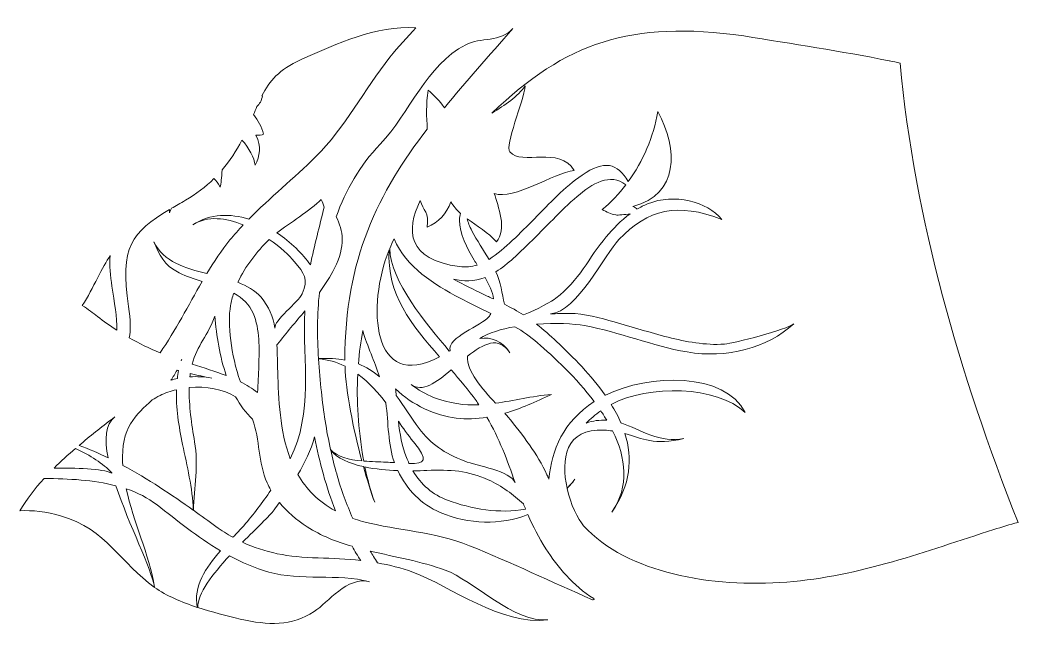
# Model space of a CAD drawing. Header units: inches. Extents: x 0 to 8.2, y -11.5 to 0.
# Drawn here: x 0.698 to 2.838, y -4.153 to -2.854 of the extents above; entities that cross this region are included whole.
import ezdxf

# ---------------------------------------------------------------- set-up
doc = ezdxf.new("R2010")
doc.units = ezdxf.units.IN
doc.header["$MEASUREMENT"] = 0
doc.layers.add('Middle Layer', color=7, linetype='Continuous')

# ---------------------------------------------------------------- blocks, each defined once
blk = doc.blocks.new('block 2')
at = {"layer": 'Middle Layer', "lineweight": 0}
for points, knots in [([(0.9981, -3.5675), (1.0314, -3.5194), (1.0585, -3.4656), (1.0881, -3.4146), (1.0712, -3.4091), (1.0545, -3.4034), (1.0389, -3.3959), (1.0071, -3.3807), (0.9958, -3.3551), (0.9843, -3.3293), (1.0064, -3.3725), (1.0518, -3.386), (1.0982, -3.3974), (1.1135, -3.372), (1.1297, -3.3476), (1.1479, -3.3253), (1.1569, -3.3142), (1.1666, -3.3036), (1.1764, -3.2932), (1.1395, -3.2779), (1.1001, -3.2727), (1.0681, -3.2927), (1.1065, -3.2687), (1.1488, -3.2683), (1.1883, -3.2807), (1.2337, -3.2348), (1.2854, -3.1928), (1.3313, -3.1472), (1.3962, -3.0828), (1.4346, -3.0043), (1.491, -2.9333), (1.5085, -2.9113), (1.5287, -2.8907), (1.5468, -2.8701), (1.4601, -2.8665), (1.3787, -2.9029), (1.3004, -2.9386), (1.2528, -2.9603), (1.2324, -2.9844), (1.2164, -3.016), (1.2169, -3.0161), (1.2173, -3.0163), (1.2178, -3.0165), (1.2157, -3.0265), (1.2116, -3.0339), (1.2057, -3.0391), (1.2033, -3.0447), (1.2009, -3.0505), (1.1984, -3.0565), (1.2083, -3.069), (1.2155, -3.0829), (1.2199, -3.0984), (1.217, -3.1017), (1.2084, -3.1003), (1.2037, -3.1007), (1.2158, -3.1254), (1.2121, -3.1447), (1.2016, -3.1651), (1.2004, -3.1492), (1.1879, -3.1273), (1.1735, -3.111), (1.1614, -3.1347), (1.1471, -3.1561), (1.1309, -3.1752), (1.1301, -3.1913), (1.1289, -3.2053), (1.1266, -3.2118), (1.1227, -3.2035), (1.1183, -3.1977), (1.1136, -3.1937), (1.0955, -3.2117), (1.0752, -3.2273), (1.0524, -3.2403), (1.0417, -3.2464), (1.0319, -3.2521), (1.0225, -3.2575), (1.0208, -3.2609), (1.0192, -3.2642), (1.0179, -3.2672), (1.018, -3.2649), (1.0182, -3.2624), (1.0184, -3.26), (0.937, -3.3085), (0.9113, -3.3403), (0.9304, -3.4678), (0.9348, -3.4975), (0.9353, -3.5189), (0.9321, -3.5353), (0.9529, -3.5471), (0.9749, -3.5578), (0.9981, -3.5675)], [0, 0, 0, 0, 1, 1, 1, 2, 2, 2, 3, 3, 3, 4, 4, 4, 5, 5, 5, 6, 6, 6, 7, 7, 7, 8, 8, 8, 9, 9, 9, 10, 10, 10, 11, 11, 11, 12, 12, 12, 13, 13, 13, 14, 14, 14, 15, 15, 15, 16, 16, 16, 17, 17, 17, 18, 18, 18, 19, 19, 19, 20, 20, 20, 21, 21, 21, 22, 22, 22, 23, 23, 23, 24, 24, 24, 25, 25, 25, 26, 26, 26, 27, 27, 27, 28, 28, 28, 29, 29, 29, 30, 30, 30, 30]), ([(2.585, -2.9462), (2.5772, -2.9445), (2.5694, -2.9428), (2.5618, -2.9413), (2.5617, -2.9413), (2.5617, -2.9413), (2.5616, -2.9413), (2.4581, -2.9204), (2.354, -2.9048), (2.2499, -2.8879), (2.2498, -2.8879), (2.2497, -2.8879), (2.2497, -2.8879), (2.0064, -2.8536), (1.868, -2.9017), (1.7097, -3.0533), (1.7377, -3.0359), (1.765, -3.0179), (1.781, -2.9947), (1.7777, -3.0276), (1.7367, -3.1235), (1.748, -3.1366), (1.7738, -3.1665), (1.855, -3.123), (1.8863, -3.1762), (1.8406, -3.1817), (1.7576, -3.2408), (1.7147, -3.2255), (1.7226, -3.2526), (1.7432, -3.3034), (1.7191, -3.3291), (1.7017, -3.3093), (1.6778, -3.296), (1.6568, -3.2802), (1.6584, -3.2874), (1.6615, -3.2956), (1.6668, -3.3056), (1.6778, -3.3265), (1.691, -3.3466), (1.7034, -3.367), (1.7394, -3.3434), (1.7701, -3.3107), (1.8007, -3.2798), (1.8331, -3.2471), (1.8654, -3.2121), (1.9028, -3.1861), (1.9501, -3.1533), (1.9788, -3.1605), (2.0019, -3.2001), (2.034, -3.1561), (2.0556, -3.1049), (2.0654, -3.0502), (2.1091, -3.1312), (2.111, -3.2283), (2.0117, -3.2534), (2.0168, -3.2556), (2.0194, -3.2576), (2.0206, -3.2594), (2.0278, -3.2551), (2.0353, -3.2511), (2.0435, -3.2478), (2.1006, -3.2248), (2.1716, -3.243), (2.2027, -3.2814), (2.1079, -3.2442), (2.0445, -3.2595), (1.9819, -3.3245), (1.9527, -3.3548), (1.8919, -3.4799), (1.8349, -3.4841), (1.8487, -3.4831), (1.8624, -3.4826), (1.8759, -3.4827), (1.9086, -3.483), (1.9419, -3.4927), (1.9718, -3.5009), (2.0105, -3.5116), (2.0482, -3.5241), (2.0874, -3.5339), (2.1255, -3.5434), (2.1669, -3.5516), (2.2083, -3.5486), (2.2275, -3.5473), (2.3438, -3.5173), (2.3569, -3.5051), (2.3001, -3.5578), (2.2122, -3.58), (2.1281, -3.5655), (2.0519, -3.5524), (1.984, -3.523), (1.9084, -3.5091), (1.8846, -3.5047), (1.8455, -3.5029), (1.8052, -3.5058), (1.8201, -3.5175), (1.8344, -3.5301), (1.8483, -3.5432), (1.8843, -3.5772), (1.9229, -3.616), (1.9527, -3.6585), (1.9528, -3.6584), (1.9529, -3.6583), (1.9531, -3.6583), (2.0464, -3.6114), (2.21, -3.6089), (2.2525, -3.6954), (2.1926, -3.6377), (2.0453, -3.6354), (1.9655, -3.678), (1.9735, -3.691), (1.9806, -3.7042), (1.9864, -3.7178), (1.987, -3.718), (1.9876, -3.7181), (1.9881, -3.7183), (2.0256, -3.7313), (2.0732, -3.7626), (2.1212, -3.7511), (2.0564, -3.7667), (2.0334, -3.751), (1.9948, -3.7405), (2.0115, -3.7935), (2.0077, -3.8502), (1.9664, -3.9091), (2.0052, -3.8537), (1.9971, -3.7926), (1.9685, -3.735), (1.9629, -3.7341), (1.9569, -3.7334), (1.9504, -3.733), (1.9503, -3.733), (1.9501, -3.733), (1.95, -3.733), (1.8668, -3.7282), (1.8574, -3.7968), (1.8707, -3.8573), (1.8766, -3.8516), (1.8823, -3.8455), (1.8875, -3.8386), (1.8823, -3.8455), (1.8766, -3.8519), (1.8708, -3.858), (1.8785, -3.8925), (1.8935, -3.9243), (1.9063, -3.9382), (2.0001, -4.0401), (2.1811, -4.0717), (2.3421, -4.059), (2.4983, -4.0467), (2.6413, -3.9925), (2.7858, -3.9464), (2.8028, -3.9409), (2.8202, -3.9358), (2.8378, -3.9309), (2.7121, -3.6118), (2.6159, -3.2836), (2.585, -2.9462)], [0, 0, 0, 0, 1, 1, 1, 2, 2, 2, 3, 3, 3, 4, 4, 4, 5, 5, 5, 6, 6, 6, 7, 7, 7, 8, 8, 8, 9, 9, 9, 10, 10, 10, 11, 11, 11, 12, 12, 12, 13, 13, 13, 14, 14, 14, 15, 15, 15, 16, 16, 16, 17, 17, 17, 18, 18, 18, 19, 19, 19, 20, 20, 20, 21, 21, 21, 22, 22, 22, 23, 23, 23, 24, 24, 24, 25, 25, 25, 26, 26, 26, 27, 27, 27, 28, 28, 28, 29, 29, 29, 30, 30, 30, 31, 31, 31, 32, 32, 32, 33, 33, 33, 34, 34, 34, 35, 35, 35, 36, 36, 36, 37, 37, 37, 38, 38, 38, 39, 39, 39, 40, 40, 40, 41, 41, 41, 42, 42, 42, 43, 43, 43, 44, 44, 44, 45, 45, 45, 46, 46, 46, 47, 47, 47, 48, 48, 48, 49, 49, 49, 50, 50, 50, 51, 51, 51, 52, 52, 52, 52]), ([(1.7546, -2.8718), (1.7287, -2.9017), (1.6849, -2.8906), (1.6534, -2.9067), (1.5686, -2.9501), (1.5343, -3.0528), (1.4699, -3.1201), (1.4258, -3.1661), (1.3962, -3.2184), (1.3757, -3.2754), (1.3909, -3.3054), (1.396, -3.3382), (1.3721, -3.3861), (1.3632, -3.4039), (1.352, -3.4209), (1.3397, -3.4377), (1.3347, -3.4844), (1.3349, -3.5323), (1.3378, -3.5797), (1.3588, -3.5787), (1.3775, -3.5798), (1.3944, -3.583), (1.3938, -3.3662), (1.4667, -3.2229), (1.571, -3.0875), (1.5694, -3.0617), (1.5681, -3.0342), (1.5729, -3.004), (1.5857, -3.015), (1.5975, -3.0278), (1.6076, -3.0417), (1.6531, -2.9865), (1.7031, -2.9314), (1.7546, -2.8718)], [0, 0, 0, 0, 1, 1, 1, 2, 2, 2, 3, 3, 3, 4, 4, 4, 5, 5, 5, 6, 6, 6, 7, 7, 7, 8, 8, 8, 9, 9, 9, 10, 10, 10, 11, 11, 11, 11]), ([(1.9752, -3.2718), (1.9649, -3.2694), (1.9553, -3.2655), (1.9462, -3.2601), (1.9652, -3.2442), (1.982, -3.2262), (1.9968, -3.2069), (1.963, -3.1809), (1.9245, -3.2042), (1.8924, -3.232), (1.8566, -3.2631), (1.8243, -3.2986), (1.7902, -3.3318), (1.7681, -3.3534), (1.7446, -3.3769), (1.7182, -3.3934), (1.7286, -3.4158), (1.7314, -3.4397), (1.7363, -3.4632), (1.7505, -3.4701), (1.7644, -3.4777), (1.7776, -3.4862), (1.8053, -3.4755), (1.8403, -3.4549), (1.8466, -3.4503), (1.8964, -3.4138), (1.9178, -3.3619), (1.9546, -3.3189), (1.9695, -3.3015), (1.9859, -3.2837), (2.006, -3.269), (1.9946, -3.2713), (1.9803, -3.2722), (1.9752, -3.2718)], [0, 0, 0, 0, 1, 1, 1, 2, 2, 2, 3, 3, 3, 4, 4, 4, 5, 5, 5, 6, 6, 6, 7, 7, 7, 8, 8, 8, 9, 9, 9, 10, 10, 10, 11, 11, 11, 11]), ([(1.3438, -3.2384), (1.3204, -3.2614), (1.2746, -3.2905), (1.2484, -3.31), (1.2786, -3.3301), (1.3041, -3.3554), (1.3205, -3.3789), (1.3288, -3.3371), (1.3399, -3.2961), (1.3498, -3.2548), (1.348, -3.2493), (1.346, -3.2439), (1.3438, -3.2384)], [0, 0, 0, 0, 1, 1, 1, 2, 2, 2, 3, 3, 3, 4, 4, 4, 4]), ([(1.5705, -3.2979), (1.5765, -3.2661), (1.5616, -3.2621), (1.5561, -3.2408), (1.5242, -3.306), (1.5285, -3.3669), (1.6399, -3.3825), (1.653, -3.3843), (1.666, -3.383), (1.6783, -3.3791), (1.676, -3.3755), (1.6737, -3.372), (1.6717, -3.3687), (1.6559, -3.3432), (1.6401, -3.3119), (1.6402, -3.2828), (1.6402, -3.2773), (1.6411, -3.2727), (1.6423, -3.2684), (1.6343, -3.2611), (1.6271, -3.253), (1.6216, -3.2434), (1.6124, -3.2689), (1.5953, -3.2871), (1.5705, -3.2979)], [0, 0, 0, 0, 1, 1, 1, 2, 2, 2, 3, 3, 3, 4, 4, 4, 5, 5, 5, 6, 6, 6, 7, 7, 7, 8, 8, 8, 8]), ([(1.2318, -3.324), (1.2054, -3.351), (1.1809, -3.3812), (1.165, -3.4162), (1.1843, -3.4236), (1.2016, -3.4333), (1.2146, -3.4483), (1.2313, -3.4677), (1.2399, -3.4904), (1.2444, -3.5142), (1.2414, -3.4985), (1.2947, -3.4588), (1.3026, -3.4407), (1.3164, -3.4088), (1.3076, -3.3975), (1.2859, -3.3714), (1.2756, -3.3589), (1.256, -3.3408), (1.2318, -3.324)], [0, 0, 0, 0, 1, 1, 1, 2, 2, 2, 3, 3, 3, 4, 4, 4, 5, 5, 5, 6, 6, 6, 6]), ([(1.4998, -3.3232), (1.4965, -3.3297), (1.4933, -3.3366), (1.4904, -3.3437), (1.4929, -3.4147), (1.5677, -3.504), (1.6182, -3.5635), (1.6188, -3.5632), (1.6193, -3.5628), (1.6199, -3.5625), (1.6124, -3.5345), (1.6891, -3.508), (1.7028, -3.4902), (1.7046, -3.4879), (1.7061, -3.4855), (1.7074, -3.4832), (1.6851, -3.472), (1.6624, -3.4614), (1.6401, -3.4496), (1.5864, -3.4211), (1.5261, -3.3838), (1.4998, -3.3232)], [0, 0, 0, 0, 1, 1, 1, 2, 2, 2, 3, 3, 3, 4, 4, 4, 5, 5, 5, 6, 6, 6, 7, 7, 7, 7]), ([(0.9051, -3.5189), (0.9063, -3.4912), (0.8999, -3.459), (0.8948, -3.4247), (0.8914, -3.4025), (0.8893, -3.3801), (0.891, -3.359), (0.8744, -3.3823), (0.8551, -3.4284), (0.8313, -3.4662), (0.8434, -3.4737), (0.8543, -3.4819), (0.8638, -3.4894), (0.877, -3.4998), (0.8908, -3.5096), (0.9051, -3.5189)], [0, 0, 0, 0, 1, 1, 1, 2, 2, 2, 3, 3, 3, 4, 4, 4, 5, 5, 5, 5]), ([(1.4892, -3.3466), (1.4411, -3.466), (1.4516, -3.6537), (1.5973, -3.5758), (1.5374, -3.5077), (1.4833, -3.4412), (1.4892, -3.3466)], [0, 0, 0, 0, 1, 1, 1, 2, 2, 2, 2]), ([(1.6272, -3.4091), (1.649, -3.4214), (1.6712, -3.4319), (1.6912, -3.4417), (1.6983, -3.4451), (1.7056, -3.4485), (1.7129, -3.4519), (1.711, -3.4364), (1.7036, -3.4205), (1.6949, -3.4056), (1.6709, -3.4153), (1.6488, -3.4144), (1.6272, -3.4091)], [0, 0, 0, 0, 1, 1, 1, 2, 2, 2, 3, 3, 3, 4, 4, 4, 4]), ([(1.1559, -3.4396), (1.1531, -3.4482), (1.1507, -3.457), (1.1491, -3.4662), (1.1423, -3.5056), (1.1498, -3.5711), (1.1702, -3.6293), (1.1833, -3.6359), (1.1958, -3.6435), (1.2072, -3.6526), (1.2081, -3.6336), (1.2091, -3.6146), (1.2097, -3.5956), (1.2108, -3.558), (1.2124, -3.518), (1.1976, -3.4824), (1.1899, -3.4641), (1.1755, -3.4501), (1.1559, -3.4396)], [0, 0, 0, 0, 1, 1, 1, 2, 2, 2, 3, 3, 3, 4, 4, 4, 5, 5, 5, 6, 6, 6, 6]), ([(1.3084, -3.4776), (1.2887, -3.5014), (1.2682, -3.5249), (1.2499, -3.549), (1.2495, -3.5495), (1.249, -3.5499), (1.2486, -3.5504), (1.2497, -3.57), (1.2496, -3.5895), (1.2502, -3.6077), (1.2523, -3.6666), (1.2544, -3.7349), (1.2773, -3.7944), (1.3266, -3.694), (1.3039, -3.5896), (1.3084, -3.4776)], [0, 0, 0, 0, 1, 1, 1, 2, 2, 2, 3, 3, 3, 4, 4, 4, 5, 5, 5, 5]), ([(1.0667, -3.5919), (1.0916, -3.5996), (1.1165, -3.6071), (1.1401, -3.6161), (1.126, -3.5754), (1.1187, -3.5306), (1.1155, -3.489), (1.1015, -3.5284), (1.0772, -3.5518), (1.0667, -3.5919)], [0, 0, 0, 0, 1, 1, 1, 2, 2, 2, 3, 3, 3, 3]), ([(1.4326, -3.5193), (1.4283, -3.5428), (1.4253, -3.5669), (1.4233, -3.5913), (1.44, -3.5978), (1.4549, -3.607), (1.4688, -3.619), (1.4576, -3.5855), (1.4428, -3.5541), (1.4326, -3.5193)], [0, 0, 0, 0, 1, 1, 1, 2, 2, 2, 3, 3, 3, 3]), ([(1.929, -3.672), (1.8906, -3.621), (1.8425, -3.5762), (1.8074, -3.5459), (1.792, -3.5326), (1.7757, -3.5215), (1.759, -3.5113), (1.7296, -3.5164), (1.7026, -3.5245), (1.6837, -3.5366), (1.7078, -3.5333), (1.7308, -3.5402), (1.7482, -3.5677), (1.7244, -3.5302), (1.6913, -3.5476), (1.6571, -3.5748), (1.655, -3.6065), (1.689, -3.6448), (1.7174, -3.6754), (1.7565, -3.6701), (1.7954, -3.6604), (1.8372, -3.6565), (1.8036, -3.6726), (1.7705, -3.6872), (1.7373, -3.697), (1.7396, -3.6996), (1.7419, -3.7022), (1.7438, -3.7046), (1.7762, -3.7442), (1.8073, -3.7845), (1.8276, -3.8289), (1.829, -3.832), (1.8305, -3.835), (1.832, -3.838), (1.8378, -3.7757), (1.862, -3.7149), (1.929, -3.672)], [0, 0, 0, 0, 1, 1, 1, 2, 2, 2, 3, 3, 3, 4, 4, 4, 5, 5, 5, 6, 6, 6, 7, 7, 7, 8, 8, 8, 9, 9, 9, 10, 10, 10, 11, 11, 11, 12, 12, 12, 12]), ([(1.0431, -3.5843), (1.0432, -3.5843), (1.0433, -3.5844), (1.0434, -3.5844), (1.0438, -3.5832), (1.044, -3.5821), (1.0444, -3.5809), (1.044, -3.5821), (1.0435, -3.5832), (1.0431, -3.5843)], [0, 0, 0, 0, 1, 1, 1, 2, 2, 2, 3, 3, 3, 3]), ([(1.3378, -3.5805), (1.3393, -3.6043), (1.3414, -3.628), (1.3439, -3.6513), (1.3483, -3.6927), (1.3547, -3.7341), (1.3636, -3.7749), (1.3776, -3.7908), (1.4037, -3.7966), (1.4308, -3.7991), (1.4123, -3.7304), (1.3962, -3.6509), (1.3946, -3.596), (1.3773, -3.5873), (1.3583, -3.5815), (1.3378, -3.5805)], [0, 0, 0, 0, 1, 1, 1, 2, 2, 2, 3, 3, 3, 4, 4, 4, 5, 5, 5, 5]), ([(1.0344, -3.6046), (1.0304, -3.6124), (1.026, -3.6195), (1.0212, -3.626), (1.0257, -3.6247), (1.0304, -3.6235), (1.0351, -3.6225), (1.0358, -3.6168), (1.0367, -3.6111), (1.0379, -3.6055), (1.0367, -3.6052), (1.0356, -3.6049), (1.0344, -3.6046)], [0, 0, 0, 0, 1, 1, 1, 2, 2, 2, 3, 3, 3, 4, 4, 4, 4]), ([(1.0629, -3.6118), (1.0626, -3.6141), (1.0624, -3.6164), (1.0621, -3.6188), (1.0768, -3.6179), (1.0923, -3.6187), (1.1088, -3.6216), (1.0928, -3.6188), (1.0777, -3.6154), (1.0629, -3.6118)], [0, 0, 0, 0, 1, 1, 1, 2, 2, 2, 3, 3, 3, 3]), ([(1.4219, -3.613), (1.419, -3.6702), (1.4227, -3.7301), (1.4336, -3.7931), (1.434, -3.7952), (1.4345, -3.7973), (1.4348, -3.7994), (1.4516, -3.8007), (1.4684, -3.801), (1.4826, -3.8018), (1.4889, -3.8021), (1.4948, -3.8025), (1.5004, -3.8028), (1.4866, -3.7644), (1.4879, -3.7177), (1.482, -3.6746), (1.4671, -3.6546), (1.4469, -3.6314), (1.4219, -3.613)], [0, 0, 0, 0, 1, 1, 1, 2, 2, 2, 3, 3, 3, 4, 4, 4, 5, 5, 5, 6, 6, 6, 6]), ([(1.6817, -3.6787), (1.6797, -3.6758), (1.6779, -3.6728), (1.6758, -3.6699), (1.6591, -3.6469), (1.6408, -3.6252), (1.6223, -3.6041), (1.5904, -3.631), (1.5597, -3.6534), (1.5366, -3.635), (1.5513, -3.6467), (1.5675, -3.6562), (1.5847, -3.663), (1.6187, -3.6764), (1.6505, -3.68), (1.6817, -3.6787)], [0, 0, 0, 0, 1, 1, 1, 2, 2, 2, 3, 3, 3, 4, 4, 4, 5, 5, 5, 5]), ([(0.9182, -3.8087), (0.9726, -3.8379), (1.0233, -3.8721), (1.069, -3.9047), (1.0678, -3.8574), (1.0556, -3.8096), (1.0464, -3.7643), (1.0383, -3.7241), (1.0317, -3.6851), (1.0331, -3.6464), (1.0206, -3.6494), (1.0087, -3.6535), (0.9979, -3.659), (0.9921, -3.6619), (0.9864, -3.6651), (0.9809, -3.6685), (0.9462, -3.6998), (0.9134, -3.7283), (0.9178, -3.804), (0.9178, -3.8056), (0.918, -3.8072), (0.9182, -3.8087)], [0, 0, 0, 0, 1, 1, 1, 2, 2, 2, 3, 3, 3, 4, 4, 4, 5, 5, 5, 6, 6, 6, 7, 7, 7, 7]), ([(1.1179, -3.94), (1.1298, -3.9487), (1.1419, -3.9562), (1.1542, -3.963), (1.1625, -3.9543), (1.1705, -3.9459), (1.1773, -3.9382), (1.1985, -3.9139), (1.2176, -3.8883), (1.2357, -3.8617), (1.2328, -3.8567), (1.2301, -3.8515), (1.2277, -3.8463), (1.208, -3.8028), (1.2124, -3.7539), (1.1964, -3.7097), (1.182, -3.696), (1.1699, -3.6797), (1.1599, -3.6616), (1.1338, -3.6452), (1.0967, -3.6387), (1.0606, -3.6419), (1.0597, -3.6809), (1.0656, -3.7209), (1.0722, -3.7583), (1.0809, -3.808), (1.0712, -3.856), (1.0696, -3.9051), (1.0864, -3.917), (1.1025, -3.9288), (1.1179, -3.94)], [0, 0, 0, 0, 1, 1, 1, 2, 2, 2, 3, 3, 3, 4, 4, 4, 5, 5, 5, 6, 6, 6, 7, 7, 7, 8, 8, 8, 9, 9, 9, 10, 10, 10, 10]), ([(1.7592, -3.8457), (1.7432, -3.7984), (1.7249, -3.7504), (1.6988, -3.7057), (1.6555, -3.7126), (1.6114, -3.7091), (1.5651, -3.6872), (1.5651, -3.6872), (1.565, -3.6872), (1.565, -3.6872), (1.5425, -3.6765), (1.5214, -3.6623), (1.5031, -3.6448), (1.5035, -3.6494), (1.5039, -3.654), (1.5043, -3.6586), (1.5215, -3.6819), (1.5361, -3.7063), (1.5535, -3.7295), (1.5781, -3.7623), (1.6072, -3.7827), (1.6514, -3.7997), (1.6773, -3.8096), (1.7508, -3.821), (1.7592, -3.8457)], [0, 0, 0, 0, 1, 1, 1, 2, 2, 2, 3, 3, 3, 4, 4, 4, 5, 5, 5, 6, 6, 6, 7, 7, 7, 8, 8, 8, 8]), ([(1.9559, -3.7119), (1.9518, -3.7051), (1.9476, -3.6984), (1.9431, -3.6918), (1.9312, -3.7001), (1.9208, -3.7089), (1.912, -3.7181), (1.926, -3.7132), (1.9407, -3.711), (1.9559, -3.7119)], [0, 0, 0, 0, 1, 1, 1, 2, 2, 2, 3, 3, 3, 3]), ([(0.8242, -3.766), (0.8454, -3.7739), (0.8663, -3.7828), (0.8867, -3.7927), (0.8788, -3.753), (0.8807, -3.7204), (0.9013, -3.7044), (0.8995, -3.7058), (0.8977, -3.7072), (0.8959, -3.7086), (0.8718, -3.7273), (0.8475, -3.7464), (0.8242, -3.766)], [0, 0, 0, 0, 1, 1, 1, 2, 2, 2, 3, 3, 3, 4, 4, 4, 4]), ([(1.5318, -3.8045), (1.5665, -3.8055), (1.575, -3.799), (1.5412, -3.758), (1.5412, -3.7579), (1.5411, -3.7579), (1.541, -3.7578), (1.5294, -3.7436), (1.5192, -3.7288), (1.5091, -3.7139), (1.512, -3.7408), (1.5165, -3.7672), (1.5263, -3.792), (1.528, -3.7963), (1.5299, -3.8004), (1.5318, -3.8045)], [0, 0, 0, 0, 1, 1, 1, 2, 2, 2, 3, 3, 3, 4, 4, 4, 5, 5, 5, 5]), ([(1.374, -3.9062), (1.3542, -3.8551), (1.3396, -3.802), (1.3295, -3.7478), (1.3211, -3.776), (1.3082, -3.8028), (1.2934, -3.8283), (1.3112, -3.8592), (1.3369, -3.8863), (1.374, -3.9062)], [0, 0, 0, 0, 1, 1, 1, 2, 2, 2, 3, 3, 3, 3]), ([(0.7706, -3.8148), (0.8156, -3.814), (0.8749, -3.815), (0.8947, -3.8257), (0.8946, -3.8251), (0.8944, -3.8244), (0.8942, -3.8238), (0.8758, -3.8054), (0.8482, -3.7873), (0.8169, -3.7722), (0.8008, -3.786), (0.7853, -3.8002), (0.7706, -3.8148)], [0, 0, 0, 0, 1, 1, 1, 2, 2, 2, 3, 3, 3, 4, 4, 4, 4]), ([(1.6616, -3.9812), (1.7514, -4.0173), (1.8372, -4.0586), (1.9254, -4.0968), (1.9275, -4.0977), (1.93, -4.0956), (1.928, -4.0943), (1.883, -4.0664), (1.8507, -4.0269), (1.8254, -3.9876), (1.8102, -3.964), (1.7979, -3.9394), (1.7869, -3.9144), (1.7278, -3.9372), (1.6603, -3.9356), (1.5988, -3.9096), (1.5577, -3.8922), (1.5279, -3.8615), (1.5077, -3.82), (1.4844, -3.8191), (1.4598, -3.8167), (1.4373, -3.8121), (1.4427, -3.8386), (1.4496, -3.864), (1.4582, -3.8877), (1.4506, -3.8666), (1.4422, -3.8401), (1.4342, -3.8114), (1.404, -3.8048), (1.3779, -3.7938), (1.3639, -3.7759), (1.3715, -3.8104), (1.3809, -3.8443), (1.393, -3.8772), (1.3985, -3.8925), (1.4047, -3.9075), (1.4113, -3.9223), (1.4181, -3.9247), (1.425, -3.9269), (1.4323, -3.9288), (1.5117, -3.9499), (1.5832, -3.9497), (1.6616, -3.9812)], [0, 0, 0, 0, 1, 1, 1, 2, 2, 2, 3, 3, 3, 4, 4, 4, 5, 5, 5, 6, 6, 6, 7, 7, 7, 8, 8, 8, 9, 9, 9, 10, 10, 10, 11, 11, 11, 12, 12, 12, 13, 13, 13, 14, 14, 14, 14]), ([(1.7773, -3.8915), (1.7557, -3.8713), (1.7308, -3.8532), (1.7015, -3.8395), (1.6601, -3.8203), (1.6193, -3.8173), (1.5704, -3.8197), (1.5614, -3.8201), (1.5512, -3.8204), (1.5403, -3.8205), (1.5579, -3.8498), (1.5825, -3.8718), (1.6145, -3.8835), (1.6652, -3.9021), (1.7264, -3.9132), (1.7819, -3.9024), (1.7803, -3.8988), (1.7787, -3.8951), (1.7773, -3.8915)], [0, 0, 0, 0, 1, 1, 1, 2, 2, 2, 3, 3, 3, 4, 4, 4, 5, 5, 5, 6, 6, 6, 6]), ([(0.9856, -4.07), (0.9858, -4.0702), (0.9861, -4.0703), (0.9864, -4.0705), (0.9793, -4.0299), (0.9314, -3.9361), (0.9031, -3.8523), (0.8558, -3.8401), (0.8028, -3.8372), (0.7492, -3.8369), (0.7294, -3.8587), (0.7119, -3.8817), (0.6976, -3.9062), (0.7244, -3.9045), (0.7535, -3.908), (0.7866, -3.9174), (0.8817, -3.9447), (0.9156, -4.0201), (0.9856, -4.07)], [0, 0, 0, 0, 1, 1, 1, 2, 2, 2, 3, 3, 3, 4, 4, 4, 5, 5, 5, 6, 6, 6, 6]), ([(1.0779, -4.1132), (1.0685, -4.0688), (1.0961, -4.0275), (1.1275, -3.9919), (1.0778, -3.9624), (1.0338, -3.9263), (0.9915, -3.8935), (0.9719, -3.8783), (0.9496, -3.8672), (0.9255, -3.859), (0.941, -3.9307), (0.9739, -3.9979), (0.9864, -4.0705), (1.0118, -4.0884), (1.0439, -4.102), (1.0779, -4.1132)], [0, 0, 0, 0, 1, 1, 1, 2, 2, 2, 3, 3, 3, 4, 4, 4, 5, 5, 5, 5]), ([(1.3369, -4.0072), (1.368, -4.0079), (1.3985, -4.0095), (1.4283, -4.0128), (1.4217, -4.0029), (1.4155, -3.9927), (1.4096, -3.9823), (1.3756, -3.9724), (1.343, -3.9597), (1.3134, -3.9405), (1.2901, -3.9254), (1.27, -3.9078), (1.254, -3.8882), (1.2503, -3.8935), (1.2465, -3.8988), (1.2427, -3.904), (1.2331, -3.9171), (1.205, -3.9432), (1.1748, -3.9736), (1.2217, -3.9956), (1.2728, -4.0057), (1.3369, -4.0072)], [0, 0, 0, 0, 1, 1, 1, 2, 2, 2, 3, 3, 3, 4, 4, 4, 5, 5, 5, 6, 6, 6, 7, 7, 7, 7]), ([(1.8295, -4.1398), (1.7605, -4.1487), (1.6673, -4.0544), (1.6094, -4.0333), (1.5578, -4.0145), (1.5024, -4.0053), (1.4488, -3.9926), (1.453, -3.9996), (1.4582, -4.0083), (1.4641, -4.0178), (1.4899, -4.0224), (1.5152, -4.0287), (1.5398, -4.0378), (1.6217, -4.068), (1.7295, -4.1527), (1.8295, -4.1398)], [0, 0, 0, 0, 1, 1, 1, 2, 2, 2, 3, 3, 3, 4, 4, 4, 5, 5, 5, 5]), ([(1.4474, -4.0582), (1.3788, -4.0405), (1.2998, -4.0568), (1.231, -4.0374), (1.2009, -4.0289), (1.173, -4.0169), (1.1468, -4.0028), (1.1105, -4.0419), (1.0785, -4.0837), (1.079, -4.1135), (1.1092, -4.1234), (1.1407, -4.1312), (1.1701, -4.1382), (1.2299, -4.1523), (1.28, -4.1533), (1.3286, -4.1221), (1.3585, -4.1029), (1.399, -4.0458), (1.4474, -4.0582)], [0, 0, 0, 0, 1, 1, 1, 2, 2, 2, 3, 3, 3, 4, 4, 4, 5, 5, 5, 6, 6, 6, 6])]:
    blk.add_open_spline(points, degree=3, knots=knots, dxfattribs=at)

msp = doc.modelspace()

# ---------------------------------------------------------------- block references
at = {"layer": 'Middle Layer'}
msp.add_blockref('block 2', (0, 0), dxfattribs=at)

doc.saveas('drawing.dxf')
